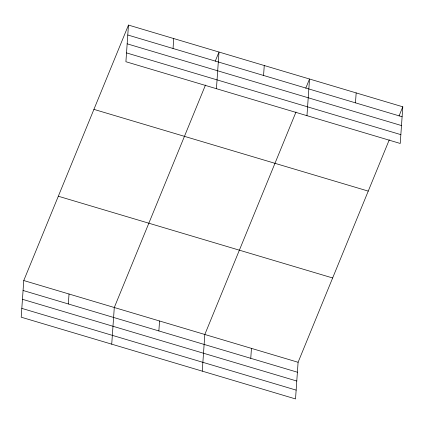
<?xml version="1.0" encoding="UTF-8"?>
<svg xmlns="http://www.w3.org/2000/svg" width="424" height="424" viewBox="0 0 424 424"><rect width="100%" height="100%" fill="white"/><g stroke="black" fill="none" stroke-linecap="round" stroke-linejoin="round"><path stroke-width="0.64" d="M128.472 25.069L125.907 61.729L400.235 143.466L402.8 106.806L128.472 25.069L23.765 280.534L21.2 317.194L295.528 398.931L298.093 362.271L389.28 139.793M68.333 303.96L69.027 294.023M111.729 344.171L114.289 307.511L205.481 85.028M173.04 48.49L173.734 38.552M158.862 330.937L159.557 320.995M216.436 88.701L219.001 52.041L215.244 61.204M202.259 371.143L204.819 334.483L296.005 112M263.569 75.467L264.263 65.524M250.759 358.317L251.453 348.38M306.965 115.672L309.531 79.012L305.773 88.176M355.471 102.847L356.165 92.909M399.042 115.969L402.8 106.806M127.778 35.007L402.106 116.743M127.163 43.826L401.491 125.562M126.527 52.91L400.855 134.647M93.916 109.371L368.244 191.107M58.316 196.233L332.644 277.969M23.765 280.534L298.093 362.271M23.071 290.477L297.394 372.214M22.451 299.291L296.779 381.028M21.815 308.381L296.143 390.117"/></g></svg>
